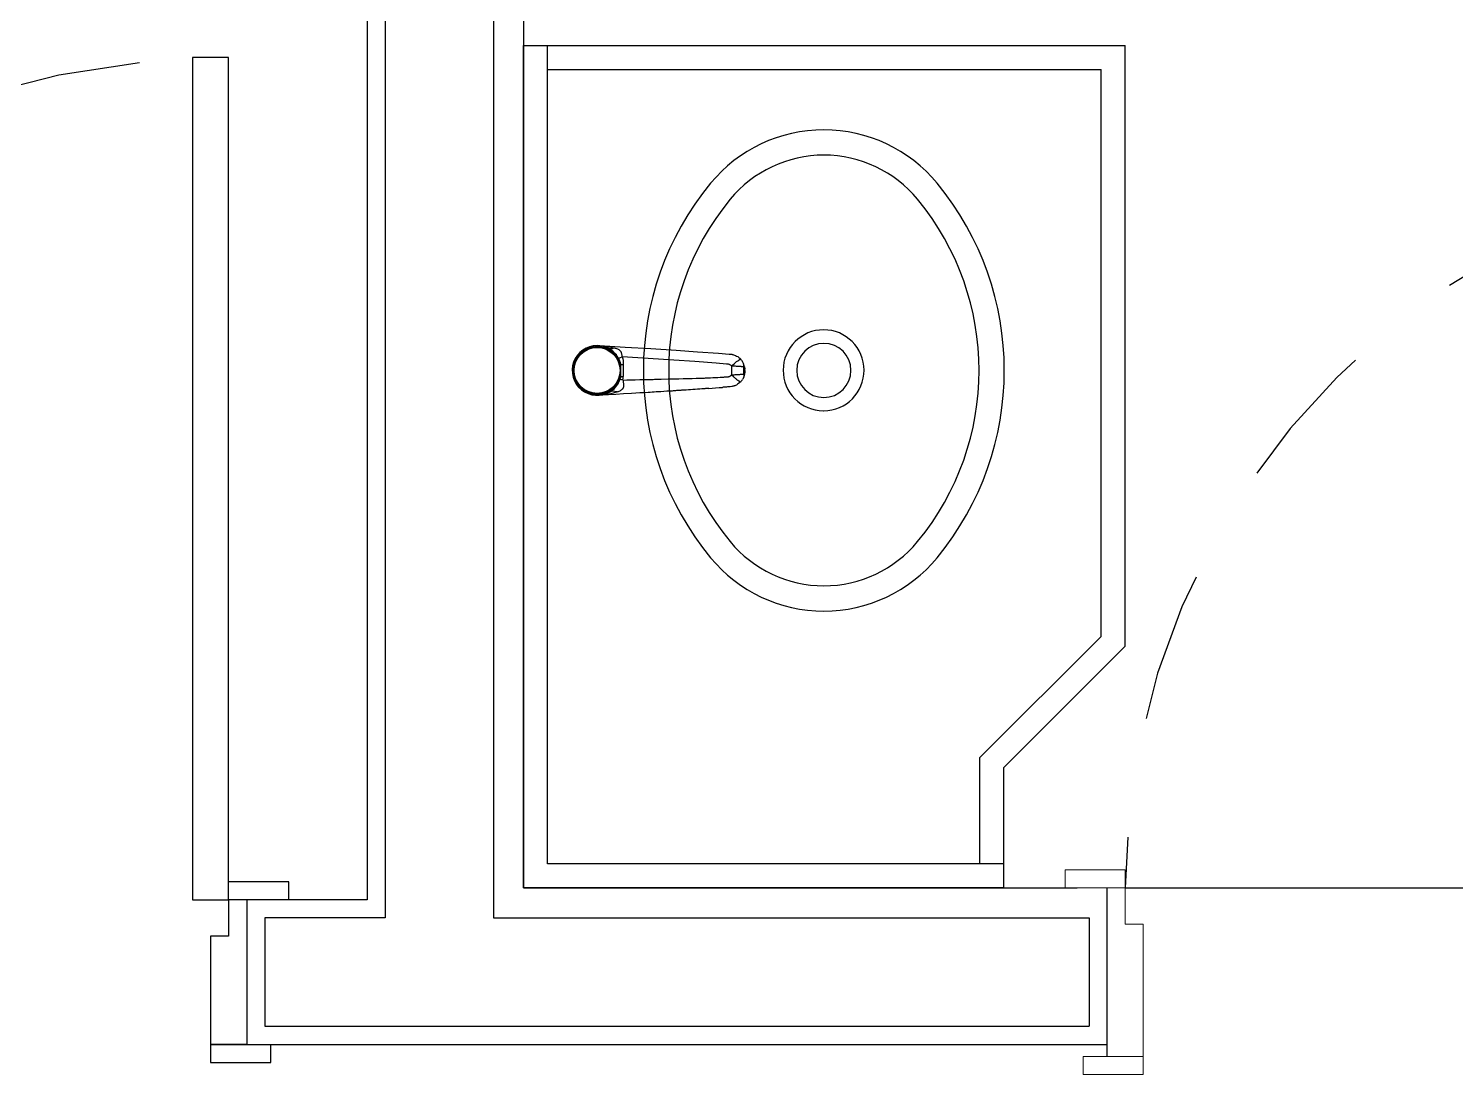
# Model space of a CAD drawing. Header units: millimetres. Extents: x 188.6 to 263.2, y 40.1 to 120.1.
# Drawn here: x 222.032 to 223.218, y 75.655 to 76.524 of the extents above; entities that cross this region are included whole.
import ezdxf

# ---------------------------------------------------------------- set-up
doc = ezdxf.new("R2010")
doc.units = ezdxf.units.MM
doc.linetypes.add('XREF-TIPO$0$HIDDEN2', pattern=[0.1875, 0.125, -0.0625])
doc.layers.add('ARQ', color=8, linetype='Continuous')

# ---------------------------------------------------------------- blocks, each defined once
blk = doc.blocks.new('XREF-TIPO$0$PORTA 70')
at = {"color": 0}
for p, q in [((36.2665, 23.8835), (36.2815, 23.8835)), ((36.2665, 23.8335), (36.2665, 23.8835)), ((36.2815, 23.8335), (36.2815, 23.8835)), ((36.4015, 23.8685), (36.4165, 23.8685)), ((36.4015, 23.8685), (36.4015, 23.8185)), ((36.4165, 23.8685), (36.4165, 23.8185)), ((36.2815, 23.8485), (36.2815, 23.8335)), ((36.4015, 23.8485), (36.2815, 23.8485)), ((36.4015, 23.8185), (36.4015, 23.8485)), ((36.2815, 23.8335), (36.2665, 23.8335)), ((36.3115, 23.8335), (36.2815, 23.8335)), ((36.3115, 23.8185), (36.3115, 23.8335)), ((36.4015, 23.8185), (36.3115, 23.8185)), ((36.4165, 23.8185), (36.4015, 23.8185)), ((36.3115, 23.1485), (36.4015, 23.1485)), ((36.3115, 23.1335), (36.3115, 23.1485)), ((36.4015, 23.1485), (36.4165, 23.1485)), ((36.4015, 23.1185), (36.4015, 23.1485)), ((36.4015, 23.1485), (36.4015, 23.0985)), ((36.4165, 23.1485), (36.4165, 23.0985)), ((36.2665, 23.0835), (36.2665, 23.1335)), ((36.2815, 23.1335), (36.3115, 23.1335)), ((36.2815, 23.0835), (36.2815, 23.1335)), ((36.2815, 23.1185), (36.4015, 23.1185)), ((36.4165, 23.0985), (36.4015, 23.0985)), ((36.2815, 23.0835), (36.2665, 23.0835))]:
    blk.add_line(p, q, dxfattribs=at)
blk.add_lwpolyline([(36.2815, 23.1635), (36.2815, 23.1335), (35.5815, 23.1335), (35.5815, 23.1635)], close=True, dxfattribs=at)
at = {"color": 0, "linetype": 'XREF-TIPO$0$HIDDEN2'}
blk.add_arc((36.2815, 23.1335), 0.7, 90, 180, dxfattribs=at)
blk = doc.blocks.new('XREF-TIPO$0$A$C6C29679E')
at = {"color": 0, "lineweight": 13}
for p, q in [((0.17, 0.7), (0.155, 0.7)), ((0.155, 0.65), (0.155, 0.7)), ((0.17, 0.65), (0.17, 0.7)), ((0.015, 0.685), (0, 0.685)), ((0, 0.685), (0, 0.635)), ((0.015, 0.685), (0.015, 0.635)), ((0.015, 0.635), (0.015, 0.665)), ((0.155, 0.665), (0.155, 0.65)), ((0.125, 0.635), (0.125, 0.65)), ((0.125, 0.65), (0.155, 0.65)), ((0.155, 0.65), (0.17, 0.65)), ((0, 0.635), (0.015, 0.635)), ((0.015, 0.635), (0.125, 0.635)), ((0.015, 0.065), (0, 0.065)), ((0, 0.065), (0, 0.015)), ((0.015, 0.035), (0.015, 0.065)), ((0.125, 0.065), (0.015, 0.065)), ((0.015, 0.065), (0.015, 0.015)), ((0.125, 0.05), (0.125, 0.065)), ((0.155, 0.05), (0.125, 0.05)), ((0.155, 0.05), (0.155, 0.035)), ((0.155, 0), (0.155, 0.05)), ((0.17, 0), (0.17, 0.05)), ((0, 0.015), (0.015, 0.015)), ((0.155, 0), (0.17, 0))]:
    blk.add_line(p, q, dxfattribs=at)
at = {"color": 0}
for p, q in [((0.015, 0.665), (0.155, 0.665)), ((0.155, 0.65), (0.155, 0.08)), ((0.755, 0.08), (0.155, 0.08)), ((0.155, 0.08), (0.155, 0.05)), ((0.155, 0.05), (0.155, 0.08)), ((0.155, 0.08), (0.755, 0.08)), ((0.755, 0.05), (0.755, 0.08)), ((0.755, 0.08), (0.755, 0.05)), ((0.155, 0.05), (0.755, 0.05)), ((0.755, 0.05), (0.155, 0.05)), ((0.015, 0.035), (0.155, 0.035))]:
    blk.add_line(p, q, dxfattribs=at)
at = {"color": 0, "linetype": 'XREF-TIPO$0$HIDDEN2'}
blk.add_arc((0.155, 0.05), 0.6, 0, 90, dxfattribs=at)
blk = doc.blocks.new('XREF-TIPO$0$L59_p')
at = {"color": 252}
blk.add_lwpolyline([(0.1556, 0.0941, 0.358974), (-0.1556, 0.0941, 0.471698), (-0.1556, -0.0941, 0.358974), (0.1556, -0.0941, 0.471698)], format="xyb", close=True, dxfattribs=at)
for points in [[(0.1422, 0.0779, 0.358974), (-0.1422, 0.0779, 0.471698), (-0.1422, -0.0779, 0.358974), (0.1422, -0.0779, 0.471698)], [(0, 0.0225, 1), (0, -0.0225, 1)]]:
    blk.add_lwpolyline(points, format="xyb", close=True)
blk.add_lwpolyline([(0.0335, 0, 336.274616), (0.0335, -0.0004)], format="xyb")
blk = doc.blocks.new('XREF-TIPO$0$1198c35_p')
for p, q in [((0.0297, 0.0128), (0.0297, 0.0128)), ((0.0297, 0.0126), (0.0297, 0.0127)), ((-0.0114, 0.0111), (-0.0114, 0.0115)), ((-0.0114, 0.0111), (-0.0114, 0.0111)), ((0.004, -0.0054), (0.004, -0.0073)), ((0.004, -0.0054), (0.0141, -0.0054)), ((0.0141, -0.0073), (0.004, -0.0073)), ((0.0141, -0.0054), (0.0141, -0.0073)), ((0.0054, -0.0974), (0.0128, -0.0974)), ((0.0226, -0.0968), (0.0226, -0.097)), ((0.0061, -0.1075), (0.0121, -0.1075))]:
    blk.add_line(p, q)
for points in [[(0.0297, 0.0125, 0), (0.0285, -0.0088, 0), (0.0273, -0.0301, 0), (0.0259, -0.0514, 0), (0.0247, -0.0689, 0), (0.0234, -0.0865, 0), (0.0227, -0.0952, 0), (0.0226, -0.0962, 0), (0.0226, -0.0966, 0), (0.0226, -0.0968, 0)], [(0.0297, 0.0125, 0), (0.0297, 0.0125, 0), (0.0297, 0.0125, 0), (0.0297, 0.0125, 0), (0.0297, 0.0125, 0), (0.0297, 0.0125, 0), (0.0297, 0.0125, 0), (0.0297, 0.0125, 0), (0.0297, 0.0124, 0), (0.0297, 0.0124, 0), (0.0297, 0.0123, 0), (0.0296, 0.0123, 0), (0.0296, 0.0121, 0), (0.0296, 0.0112, 0), (0.0295, 0.0103, 0), (0.0291, 0.0066, 0), (0.0285, 0.0029, 0), (0.0279, 0.0002, 0)], [(-0.0077, -0.0516, 0), (-0.0078, -0.0508, 0), (-0.0078, -0.0496, 0), (-0.0079, -0.0488, 0), (-0.008, -0.0479, 0), (-0.008, -0.0476, 0), (-0.008, -0.0474, 0), (-0.008, -0.0471, 0), (-0.008, -0.0468, 0), (-0.008, -0.0466, 0), (-0.0081, -0.0463, 0), (-0.0082, -0.0435, 0), (-0.0084, -0.0409, 0), (-0.0086, -0.0384, 0), (-0.0087, -0.0361, 0), (-0.0088, -0.0347, 0), (-0.0089, -0.033, 0), (-0.009, -0.0313, 0), (-0.0091, -0.0297, 0), (-0.0092, -0.0281, 0), (-0.0094, -0.0246, 0), (-0.0096, -0.0211, 0), (-0.0098, -0.0177, 0), (-0.01, -0.0141, 0), (-0.0104, -0.0076, 0), (-0.0108, -0.0012, 0), (-0.0111, 0.005, 0), (-0.0114, 0.0111, 0)], [(-0.0088, -0.0025, 0), (-0.0096, 0.0002, 0), (-0.0102, 0.003, 0), (-0.0109, 0.0065, 0), (-0.0112, 0.0086, 0), (-0.0113, 0.0098, 0), (-0.0114, 0.0105, 0), (-0.0114, 0.0108, 0), (-0.0114, 0.0108, 0), (-0.0114, 0.0109, 0), (-0.0114, 0.011, 0), (-0.0114, 0.011, 0), (-0.0114, 0.0111, 0), (-0.0114, 0.0111, 0), (-0.0114, 0.0111, 0), (-0.0114, 0.0111, 0), (-0.0114, 0.0111, 0), (-0.0114, 0.0111, 0)], [(-0.0086, 0.0036, 0), (-0.0081, 0.0025, 0), (-0.0079, 0.0012, 0), (-0.008, -0.0002, 0), (-0.0084, -0.0016, 0), (-0.0088, -0.0025, 0)], [(-0.0086, 0.0036, 0), (-0.0082, 0.0029, 0), (-0.0075, 0.0019, 0), (-0.0067, 0.001, 0), (-0.0058, 0, 0), (-0.0047, -0.0009, 0), (-0.0035, -0.0019, 0), (-0.0023, -0.0027, 0), (-0.0014, -0.0033, 0), (-0.0005, -0.0037, 0), (0.0005, -0.0042, 0), (0.0014, -0.0046, 0)], [(0.0194, -0.0033, 0), (0.0205, -0.0026, 0), (0.022, -0.0016, 0), (0.0233, -0.0004, 0), (0.0242, 0.0004, 0), (0.0251, 0.0013, 0), (0.0257, 0.0022, 0), (0.0264, 0.0031, 0), (0.027, 0.0042, 0), (0.0277, 0.0053, 0)], [(0.0279, 0.0002, 0), (0.0277, -0.0007, 0), (0.0274, -0.0016, 0), (0.0271, -0.0024, 0), (0.0267, -0.0032, 0), (0.0264, -0.0037, 0), (0.026, -0.0042, 0), (0.0258, -0.0045, 0), (0.0255, -0.0047, 0), (0.0252, -0.005, 0), (0.0248, -0.0052, 0), (0.0244, -0.0054, 0), (0.0242, -0.0055, 0), (0.0239, -0.0056, 0), (0.0236, -0.0057, 0), (0.0232, -0.0058, 0), (0.0227, -0.0059, 0), (0.0221, -0.006, 0), (0.0217, -0.006, 0), (0.0213, -0.0061, 0), (0.0209, -0.0062, 0), (0.0208, -0.0063, 0), (0.0206, -0.0063, 0), (0.0204, -0.0064, 0), (0.0203, -0.0065, 0)], [(0.0277, 0.0053, 0), (0.0273, 0.0042, 0), (0.0272, 0.0029, 0), (0.0274, 0.0015, 0), (0.0279, 0.0002, 0)], [(0.0011, -0.0071, 0), (0.0011, -0.0071, 0), (0.001, -0.0071, 0), (0.0008, -0.0071, 0), (0.0006, -0.0071, 0), (0.0003, -0.0071, 0), (0, -0.0071, 0), (-0.0008, -0.0073, 0), (-0.0016, -0.0074, 0), (-0.0021, -0.0075, 0), (-0.0027, -0.0075, 0), (-0.003, -0.0076, 0), (-0.0034, -0.0076, 0), (-0.0037, -0.0076, 0), (-0.004, -0.0075, 0), (-0.0042, -0.0075, 0), (-0.0045, -0.0074, 0), (-0.0048, -0.0074, 0), (-0.0051, -0.0073, 0), (-0.0055, -0.0071, 0), (-0.0059, -0.0069, 0), (-0.0061, -0.0067, 0), (-0.0064, -0.0066, 0), (-0.0067, -0.0062, 0), (-0.0071, -0.0059, 0), (-0.0074, -0.0055, 0), (-0.0077, -0.0051, 0), (-0.008, -0.0044, 0), (-0.0084, -0.0037, 0), (-0.0086, -0.0031, 0), (-0.0088, -0.0025, 0)], [(0.0011, -0.0071, 0), (0.0012, -0.0103, 0), (0.0013, -0.0136, 0), (0.0014, -0.0172, 0), (0.0015, -0.021, 0), (0.0016, -0.0245, 0), (0.0017, -0.0281, 0), (0.0017, -0.0293, 0), (0.0017, -0.0303, 0), (0.0017, -0.0312, 0), (0.0017, -0.0322, 0), (0.0018, -0.0332, 0), (0.0019, -0.0389, 0), (0.002, -0.0445, 0), (0.002, -0.0456, 0), (0.002, -0.0467, 0), (0.002, -0.0478, 0), (0.0021, -0.049, 0), (0.0021, -0.0501, 0), (0.0021, -0.0512, 0), (0.0021, -0.0523, 0), (0.0022, -0.0534, 0), (0.0023, -0.0572, 0), (0.0024, -0.0609, 0), (0.0025, -0.0645, 0), (0.0026, -0.0679, 0), (0.0027, -0.0708, 0), (0.0028, -0.0735, 0), (0.0028, -0.0742, 0), (0.0028, -0.0749, 0), (0.0029, -0.0756, 0), (0.0029, -0.0763, 0), (0.0029, -0.077, 0), (0.0029, -0.0777, 0), (0.003, -0.0798, 0), (0.0031, -0.0818, 0), (0.0032, -0.0839, 0), (0.0033, -0.0859, 0), (0.0035, -0.0879, 0), (0.0036, -0.0898, 0), (0.0036, -0.0902, 0), (0.0036, -0.0906, 0), (0.0036, -0.091, 0), (0.0037, -0.0914, 0), (0.0037, -0.0917, 0), (0.0037, -0.0921, 0), (0.0037, -0.0925, 0), (0.0038, -0.0929, 0), (0.0038, -0.0933, 0), (0.0038, -0.0936, 0), (0.0038, -0.0939, 0), (0.0039, -0.0942, 0), (0.0039, -0.0944, 0), (0.0039, -0.0946, 0), (0.0039, -0.0948, 0), (0.004, -0.095, 0), (0.004, -0.0952, 0), (0.0041, -0.0953, 0), (0.0041, -0.0955, 0), (0.0042, -0.0956, 0), (0.0043, -0.096, 0), (0.0045, -0.0963, 0), (0.0047, -0.0966, 0), (0.0049, -0.0969, 0), (0.0051, -0.0971, 0), (0.0054, -0.0974, 0)], [(0.0128, -0.0974, 0), (0.0131, -0.0971, 0), (0.0134, -0.0967, 0), (0.0136, -0.0964, 0), (0.0138, -0.096, 0), (0.014, -0.0957, 0), (0.0141, -0.0954, 0), (0.0143, -0.0948, 0), (0.0144, -0.0943, 0), (0.0144, -0.0937, 0), (0.0144, -0.0931, 0), (0.0151, -0.0844, 0), (0.0164, -0.0669, 0), (0.0176, -0.0494, 0), (0.019, -0.028, 0), (0.0203, -0.0065, 0)], [(0.0203, -0.0065, 0), (0.0188, -0.0069, 0), (0.0173, -0.0071, 0), (0.0157, -0.0072, 0), (0.0141, -0.0073, 0)], [(0.0194, -0.0033, 0), (0.0199, -0.0051, 0), (0.0203, -0.0065, 0)], [(-0.0058, -0.0785, 0), (-0.0059, -0.0776, 0), (-0.0059, -0.0772, 0), (-0.006, -0.0767, 0), (-0.006, -0.0762, 0), (-0.006, -0.0756, 0), (-0.0061, -0.0751, 0), (-0.0061, -0.0748, 0), (-0.0061, -0.0745, 0), (-0.0061, -0.0742, 0), (-0.0063, -0.0726, 0), (-0.0064, -0.0709, 0), (-0.0065, -0.0691, 0), (-0.0066, -0.0672, 0), (-0.0068, -0.0652, 0), (-0.0069, -0.0632, 0), (-0.007, -0.0614, 0), (-0.0072, -0.0597, 0), (-0.0073, -0.0579, 0), (-0.0074, -0.0561, 0), (-0.0074, -0.0556, 0), (-0.0075, -0.0551, 0), (-0.0075, -0.0549, 0), (-0.0075, -0.0548, 0), (-0.0075, -0.0547, 0), (-0.0075, -0.0544, 0), (-0.0076, -0.054, 0), (-0.0076, -0.0534, 0), (-0.0076, -0.0527, 0), (-0.0077, -0.0518, 0), (-0.0077, -0.0516, 0)], [(-0.0039, -0.0992, 0), (-0.004, -0.0989, 0), (-0.0041, -0.0984, 0), (-0.0042, -0.0979, 0), (-0.0043, -0.0976, 0), (-0.0043, -0.0975, 0), (-0.0043, -0.0975, 0), (-0.0043, -0.0975, 0), (-0.0043, -0.0974, 0), (-0.0043, -0.0974, 0), (-0.0043, -0.0974, 0), (-0.0043, -0.0974, 0), (-0.0043, -0.0974, 0), (-0.0043, -0.0974, 0), (-0.0043, -0.0974, 0), (-0.0043, -0.0974, 0), (-0.0045, -0.0962, 0), (-0.0045, -0.0954, 0), (-0.0046, -0.0947, 0), (-0.0046, -0.0939, 0), (-0.0047, -0.0932, 0), (-0.0048, -0.0925, 0), (-0.0048, -0.0918, 0), (-0.0049, -0.0913, 0), (-0.0049, -0.0907, 0), (-0.0049, -0.0902, 0), (-0.005, -0.0897, 0)], [(-0.0002, -0.1049, 0), (-0.001, -0.1041, 0), (-0.0018, -0.1032, 0), (-0.0024, -0.1023, 0), (-0.003, -0.1014, 0), (-0.0033, -0.1007, 0), (-0.0036, -0.1001, 0), (-0.0038, -0.0994, 0), (-0.0039, -0.0992, 0)], [(0.0054, -0.0974, 0), (0.005, -0.0977, 0), (0.0047, -0.0981, 0), (0.0043, -0.0985, 0), (0.0039, -0.099, 0), (0.0035, -0.0994, 0), (0.0032, -0.0998, 0), (0.0028, -0.1003, 0), (0.0024, -0.1007, 0), (0.0021, -0.1011, 0), (0.0017, -0.1015, 0), (0.0014, -0.1019, 0), (0.0011, -0.1023, 0), (0.0009, -0.1027, 0), (0.0006, -0.103, 0), (0.0004, -0.1034, 0), (0.0002, -0.1036, 0), (0.0001, -0.1039, 0), (-0.0001, -0.1041, 0), (-0.0002, -0.1043, 0), (-0.0002, -0.1045, 0), (-0.0003, -0.1046, 0), (-0.0003, -0.1048, 0), (-0.0003, -0.1048, 0), (-0.0002, -0.1049, 0)], [(0.0061, -0.1075, 0), (0.0047, -0.1075, 0), (0.0033, -0.1071, 0), (0.0021, -0.1066, 0), (0.0015, -0.1063, 0)], [(0.0059, -0.1082, 0), (0.0056, -0.1081, 0), (0.005, -0.1079, 0), (0.0045, -0.1078, 0), (0.004, -0.1076, 0), (0.0036, -0.1074, 0), (0.003, -0.1071, 0), (0.0025, -0.1069, 0), (0.0021, -0.1066, 0)], [(0.0054, -0.0974, 0), (0.0054, -0.0981, 0), (0.0055, -0.0988, 0), (0.0055, -0.0996, 0), (0.0056, -0.1003, 0), (0.0056, -0.101, 0), (0.0057, -0.1016, 0), (0.0057, -0.1023, 0), (0.0057, -0.103, 0), (0.0058, -0.1036, 0), (0.0058, -0.1042, 0), (0.0059, -0.1046, 0), (0.0059, -0.105, 0), (0.0059, -0.1054, 0), (0.0059, -0.1058, 0), (0.006, -0.1063, 0), (0.006, -0.1066, 0), (0.006, -0.1069, 0), (0.0061, -0.1072, 0), (0.0061, -0.1074, 0), (0.0061, -0.1075, 0)], [(0.0121, -0.1075, 0), (0.0121, -0.1074, 0), (0.0121, -0.1072, 0), (0.0121, -0.107, 0), (0.0121, -0.1068, 0), (0.0122, -0.1065, 0), (0.0122, -0.1061, 0), (0.0122, -0.1057, 0), (0.0123, -0.1052, 0), (0.0123, -0.1047, 0), (0.0123, -0.1042, 0), (0.0124, -0.1036, 0), (0.0124, -0.103, 0), (0.0125, -0.1024, 0), (0.0125, -0.102, 0), (0.0125, -0.1013, 0), (0.0126, -0.1005, 0), (0.0126, -0.0998, 0), (0.0127, -0.0991, 0), (0.0127, -0.0986, 0), (0.0127, -0.098, 0), (0.0128, -0.0974, 0)], [(0.0121, -0.1075, 0), (0.0135, -0.1075, 0), (0.0148, -0.1071, 0), (0.0161, -0.1066, 0), (0.0166, -0.1063, 0)], [(0.0128, -0.0974, 0), (0.0138, -0.0984, 0), (0.0147, -0.0995, 0), (0.0156, -0.1005, 0), (0.0164, -0.1015, 0), (0.0171, -0.1025, 0), (0.0177, -0.1033, 0), (0.0181, -0.1039, 0), (0.0183, -0.1044, 0), (0.0184, -0.1048, 0), (0.0184, -0.1049, 0)], [(0.0184, -0.1049, 0), (0.018, -0.1053, 0), (0.0176, -0.1056, 0), (0.0172, -0.1059, 0), (0.0171, -0.106, 0), (0.017, -0.1061, 0), (0.0169, -0.1061, 0), (0.0168, -0.1062, 0), (0.0167, -0.1062, 0), (0.0167, -0.1062, 0), (0.0166, -0.1063, 0), (0.0166, -0.1063, 0), (0.0166, -0.1063, 0), (0.0166, -0.1063, 0)], [(0.0222, -0.0989, 0), (0.0222, -0.0989, 0), (0.0219, -0.0997, 0), (0.0215, -0.1006, 0), (0.0211, -0.1014, 0), (0.0206, -0.1024, 0), (0.0199, -0.1033, 0), (0.0192, -0.1041, 0), (0.0184, -0.1049, 0)], [(0.0226, -0.097, 0), (0.0226, -0.097, 0), (0.0225, -0.0975, 0), (0.0224, -0.0979, 0), (0.0223, -0.0984, 0), (0.0222, -0.0989, 0), (0.0222, -0.0989, 0)], [(0.0061, -0.1075, 0), (0.0064, -0.1077, 0), (0.0069, -0.1079, 0), (0.0072, -0.1081, 0), (0.0074, -0.1081, 0), (0.0077, -0.1082, 0), (0.0078, -0.1082, 0), (0.0079, -0.1083, 0), (0.008, -0.1083, 0), (0.0081, -0.1083, 0)], [(0.0081, -0.1083, 0), (0.0071, -0.1083, 0), (0.007, -0.1083, 0)], [(0.007, -0.1083, 0), (0.008, -0.1084, 0), (0.0088, -0.1085, 0), (0.0095, -0.1084, 0), (0.0103, -0.1084, 0), (0.011, -0.1084, 0)], [(0.0081, -0.1083, 0), (0.0082, -0.1083, 0), (0.0084, -0.1084, 0), (0.0085, -0.1084, 0), (0.0086, -0.1084, 0), (0.0087, -0.1084, 0), (0.0088, -0.1084, 0), (0.0089, -0.1084, 0), (0.0089, -0.1084, 0), (0.0089, -0.1084, 0), (0.009, -0.1084, 0), (0.009, -0.1084, 0), (0.0091, -0.1084, 0), (0.0091, -0.1084, 0), (0.0092, -0.1084, 0), (0.0092, -0.1084, 0), (0.0093, -0.1084, 0), (0.0094, -0.1084, 0), (0.0095, -0.1084, 0), (0.0096, -0.1084, 0), (0.0098, -0.1083, 0), (0.0101, -0.1083, 0)], [(0.0101, -0.1083, 0), (0.0102, -0.1083, 0), (0.0103, -0.1082, 0), (0.0104, -0.1082, 0), (0.0107, -0.1082, 0), (0.0109, -0.1081, 0), (0.0111, -0.108, 0), (0.0114, -0.1079, 0), (0.0116, -0.1078, 0), (0.0121, -0.1075, 0)], [(0.011, -0.1084, 0), (0.0101, -0.1083, 0)]]:
    blk.add_polyline3d(points)
blk.add_circle((0.0091, 0.0144), 0.0191)
for centre, radius, start, end in [((0.0091, 0.0144), 0.0207, 0, 211.2083), ((0.0091, 0.0144), 0.0204, 284.4666, 255.5334), ((0.0091, 0.0144), 0.0195, 0, 180), ((0.0091, 0.0144), 0.0195, 180, 0), ((0.0091, 0.0144), 0.0195, 180, 270), ((0.0091, 0.0144), 0.0195, 270, 0), ((0.0091, 0.0144), 0.0207, 334.1045, 0), ((-0.568, 0.0551), 0.5726, 353.7595, 354.015), ((0.0039, 0.0193), 0.0265, 264.0406, 270.134), ((0.009, 0.0145), 0.0205, 248.4737, 255.9324), ((0.0092, 0.0145), 0.0205, 284.0619, 300.0027), ((3.0095, 0.1438), 3.0235, 184.2155, 184.4292), ((0.0089, -0.095), 0.0135, 227.2407, 236.8896), ((0.0092, -0.0949), 0.0136, 282.4001, 303.0332), ((0.0083, -0.0975), 0.0109, 257.2283, 263.0963), ((0.0098, -0.0976), 0.0109, 276.4456, 282.3614)]:
    blk.add_arc(centre, radius, start, end)
blk = doc.blocks.new('XREF-TIPO$0$A$C2D591F4F')
at = {"color": 0}
blk.add_blockref('XREF-TIPO$0$L59_p', (0.2, 0.209), dxfattribs=at)
at = {"color": 0, "rotation": 180}
blk.add_blockref('XREF-TIPO$0$1198c35_p', (0.2091, 0.035), dxfattribs=at)
blk = doc.blocks.new('XREF-TIPO$0$A$C6B2603DF')
at = {"color": 0}
for p, q in [((0.0008, 0.7), (0.5008, 0.7)), ((0.5008, 0.2008), (0.5008, 0.7)), ((0.0208, 0.68), (0.4808, 0.68)), ((0.4808, 0.209), (0.4808, 0.68)), ((0.38, 0.1083), (0.4808, 0.209)), ((0.4, 0.1), (0.5008, 0.2008)), ((0.38, 0.02), (0.38, 0.1083)), ((0.4, 0), (0.4, 0.1))]:
    blk.add_line(p, q, dxfattribs=at)
for points in [[(0.4, 0), (0.0008, 0), (0.0008, 0.7)], [(0.4, 0.02), (0.0208, 0.02), (0.0208, 0.7)]]:
    blk.add_lwpolyline(points, dxfattribs=at)
at = {"color": 0, "rotation": 270}
blk.add_blockref('XREF-TIPO$0$A$C2D591F4F', (0.0414, 0.63), dxfattribs=at)

msp = doc.modelspace()

# ---------------------------------------------------------------- linework, layer by layer
at = {"layer": 'ARQ'}
for p, q in [((222.3282, 78.1746), (222.3282, 75.7846)), ((222.3282, 78.1746), (222.3282, 75.7846)), ((222.4182, 77.9846), (222.4182, 75.7846)), ((222.4182, 77.9846), (222.4182, 75.7846)), ((222.4432, 77.1496), (222.4432, 75.8096)), ((222.4432, 77.1496), (222.4432, 75.8096)), ((222.4432, 75.8096), (222.9032, 75.8096)), ((222.4432, 75.8096), (222.9032, 75.8096)), ((222.2132, 75.7846), (222.2132, 75.6946)), ((222.2132, 75.7846), (222.2132, 75.6946)), ((222.2282, 75.7846), (222.2282, 75.6946)), ((222.3282, 75.7846), (222.2282, 75.7846)), ((222.2282, 75.7846), (222.2282, 75.6946)), ((222.3282, 75.7846), (222.2282, 75.7846)), ((222.4182, 75.7846), (222.9132, 75.7846)), ((222.4182, 75.7846), (222.9132, 75.7846)), ((222.9132, 75.7846), (222.9132, 75.6946)), ((222.9132, 75.7846), (222.9132, 75.6946)), ((222.2282, 75.6946), (222.9132, 75.6946)), ((222.2282, 75.6946), (222.9132, 75.6946)), ((222.2132, 75.6796), (222.9282, 75.6796)), ((222.2132, 75.6796), (222.9282, 75.6796))]:
    msp.add_line(p, q, dxfattribs=at)
msp.add_lwpolyline([(222.4432, 78.0996), (222.4432, 78.1896), (222.3132, 78.1896), (222.3132, 75.7996), (222.2132, 75.7996)], dxfattribs=at)
msp.add_lwpolyline([(222.4432, 78.0996), (222.4432, 78.1896), (222.3132, 78.1896), (222.3132, 75.7996), (222.2132, 75.7996)], dxfattribs=at)

# ---------------------------------------------------------------- block references
msp.add_blockref('XREF-TIPO$0$A$C6B2603DF', (222.4424, 75.8096), dxfattribs=at)
msp.add_blockref('XREF-TIPO$0$A$C6B2603DF', (222.4424, 75.8096), dxfattribs=at)
at = {"layer": 'ARQ', "xscale": -1, "rotation": 90}
msp.add_blockref('XREF-TIPO$0$PORTA 70', (245.3317, 112.0811), dxfattribs=at)
msp.add_blockref('XREF-TIPO$0$PORTA 70', (245.3317, 112.0811), dxfattribs=at)
at = {"layer": 'ARQ', "rotation": 90}
msp.add_blockref('XREF-TIPO$0$A$C6C29679E', (223.5932, 75.6546), dxfattribs=at)
msp.add_blockref('XREF-TIPO$0$A$C6C29679E', (223.5932, 75.6546), dxfattribs=at)

doc.saveas('drawing.dxf')
